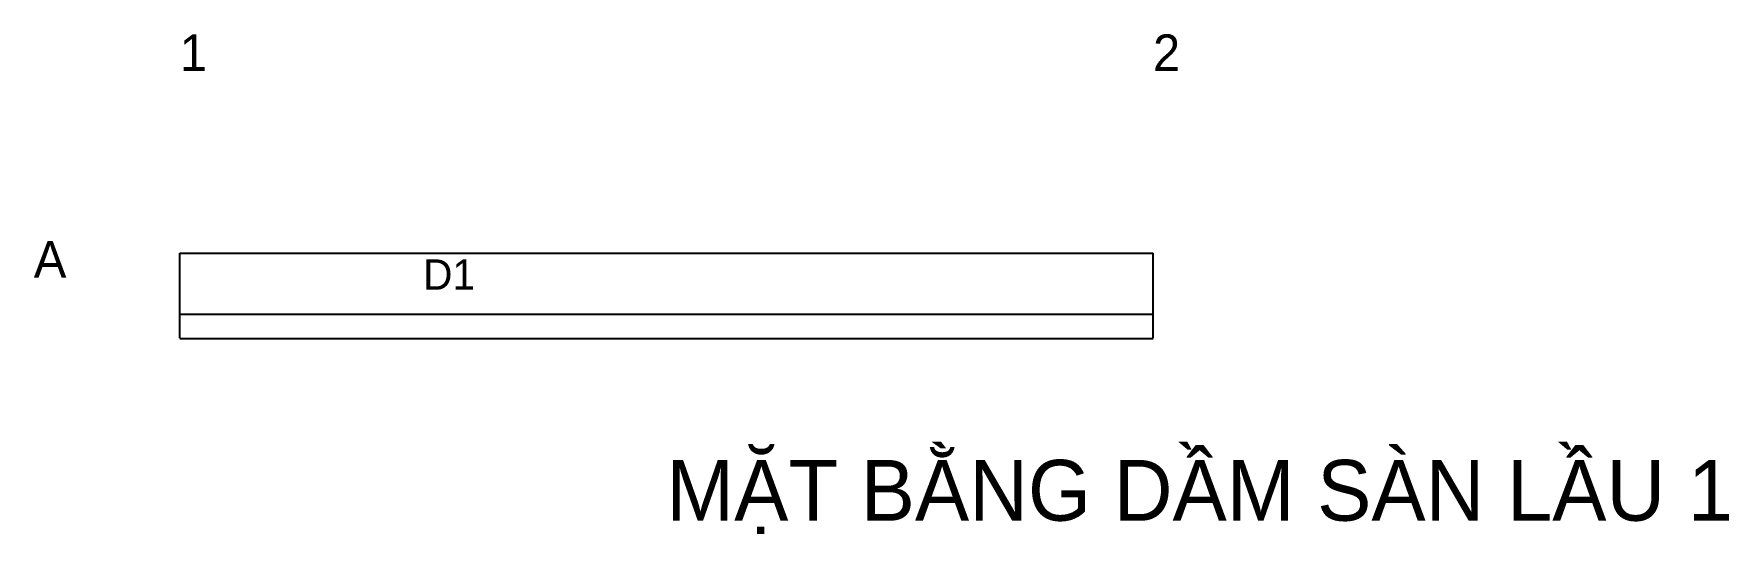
# Model space of a CAD drawing. Header units: millimetres. Extents: x -1199 to 65363, y -1610 to 2504.
# Drawn here: x -1199 to 12735, y -1610 to 2504 of the extents above; entities outside this region: 1.
import ezdxf

# ---------------------------------------------------------------- set-up
doc = ezdxf.new("R2010")
doc.units = ezdxf.units.MM
doc.styles.add('OpenSansCondensed-Light', font='OpenSansCondensed-Light.ttf')
doc.dimstyles.new('EZDXF', dxfattribs={"dimtxt": 0.25, "dimasz": 0.175, "dimexe": 0.375, "dimexo": 0.125, "dimgap": 0.1, "dimtad": 1, "dimlfac": 100, "dimzin": 12, "dimdsep": 46, "dimtxsty": 'OpenSansCondensed-Light', "dimblk": 'ARCHTICK', "dimcen": 2.5, "dimazin": 3, "dimtfac": 0.5, "dimtmove": 2, "dimatfit": 3})

# ---------------------------------------------------------------- blocks, each defined once
blk = doc.blocks.new('_ARCHTICK')
at = {"color": 0, "linetype": 'BYBLOCK', "const_width": 0.15}
blk.add_lwpolyline([(-0.5, -0.5), (0.5, 0.5)], dxfattribs=at)

msp = doc.modelspace()

# ---------------------------------------------------------------- linework, layer by layer
at = {"layer": 'DAM'}
for p, q in [((0, 200), (8000, 200)), ((0, 0), (8000, 0))]:
    msp.add_line(p, q, dxfattribs=at)

# ---------------------------------------------------------------- texts
at = {"layer": 'CHU'}
for s, height, p in [('D1', 250, (2000, 400)), ('MẶT BẰNG DẦM SÀN LẦU 1', 500, (4000, -1500)), ('DẦM D1 220X400', 500, (60000, -1500))]:
    msp.add_text(s, height=height, dxfattribs=at).set_placement(p)
at = {"layer": 'TRUC'}
for s, p in [('1', (0, 2200)), ('2', (8000, 2200)), ('A', (-1200, 500))]:
    msp.add_text(s, height=300, dxfattribs=at).set_placement(p)

# ---------------------------------------------------------------- dimensions: what is measured, and where the dimension line sits
at = {"layer": 'DIM'}
msp.add_linear_dim(base=(0, 700), p1=(0, 0), p2=(8000, 0), dimstyle='EZDXF', override={"dimlfac": 1}, dxfattribs=at).render()

doc.saveas('drawing.dxf')
